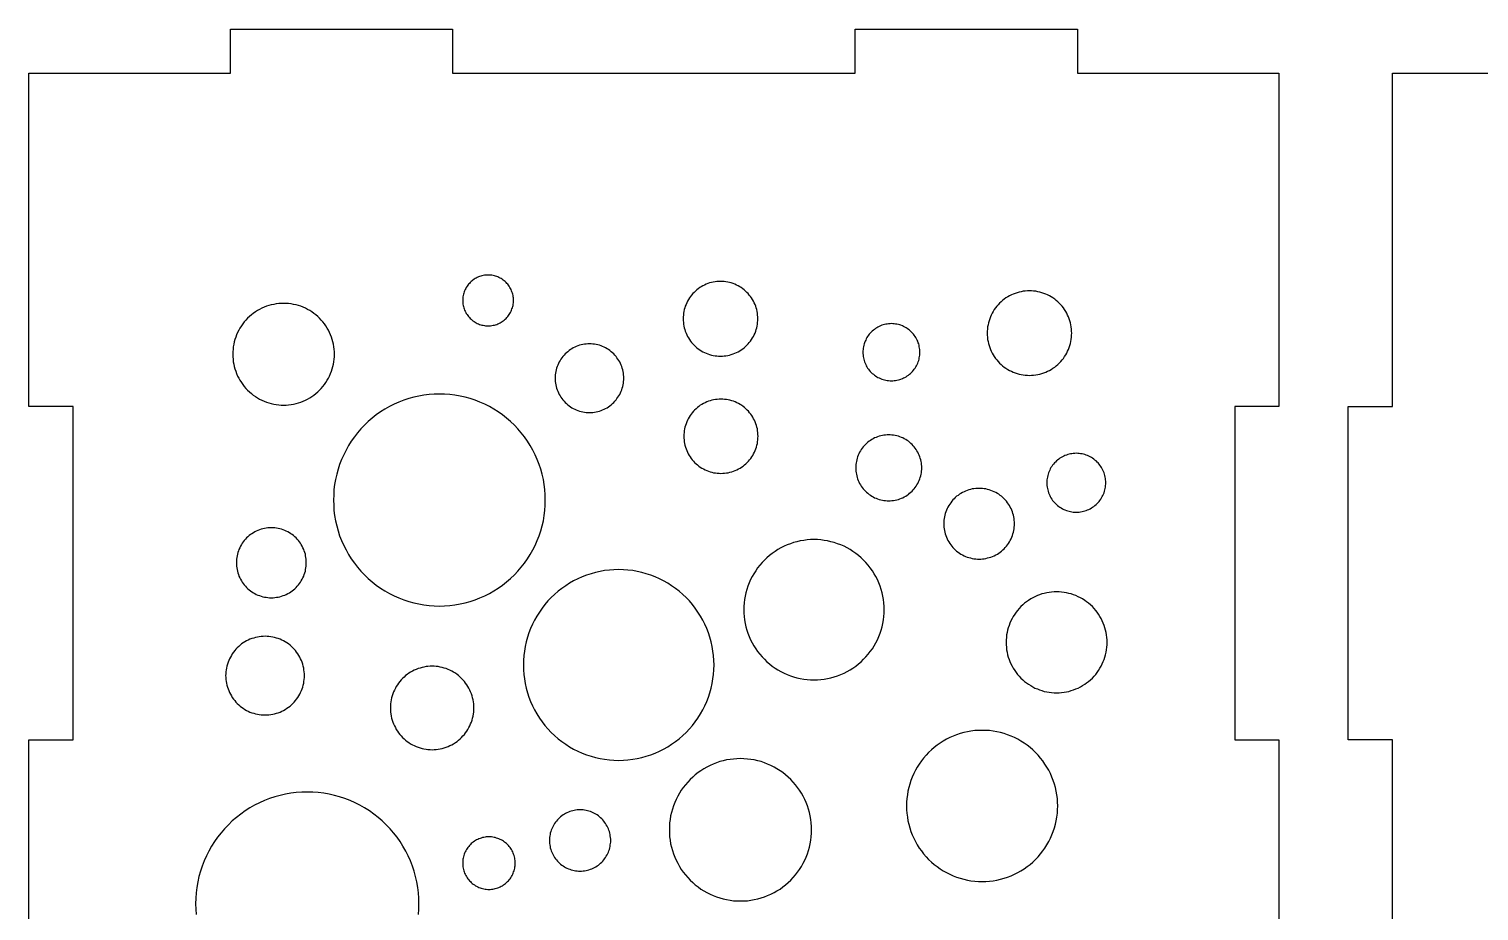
# Model space of a CAD drawing. Header units: millimetres. Extents: x 0 to 375, y -237 to 0.
# Drawn here: x 95 to 199.4, y -63.5 to 0 of the extents above; entities that cross this region are included whole.
import ezdxf

# ---------------------------------------------------------------- set-up
doc = ezdxf.new("R2010")
doc.units = ezdxf.units.MM
doc.layers.add('CUT', color=1, linetype='Continuous')

msp = doc.modelspace()

# ---------------------------------------------------------------- linework, layer by layer
at = {"layer": 'CUT'}
for points in [[(95, -75.17), (95, -51.17), (98.17, -51.17), (98.17, -27.17), (95, -27.17), (95, -3.17), (98.17, -3.17), (109.5, -3.17), (109.5, 0), (125.5, 0), (125.5, -3.17), (154.5, -3.17), (154.5, 0), (170.5, 0), (170.5, -3.17), (181.82, -3.17), (185, -3.17), (185, -27.17), (181.82, -27.17), (181.82, -51.17), (185, -51.17), (185, -75.17)], [(204.5, -123.17), (193.18, -123.17), (193.18, -99.17), (190, -99.17), (190, -75.17), (193.18, -75.17), (193.18, -51.17), (190, -51.17), (190, -27.17), (193.18, -27.17), (193.18, -3.17), (204.5, -3.17)], [(123.04, -63.75), (123.07, -63.36), (123.08, -62.97), (123.07, -62.57), (123.04, -62.18), (122.99, -61.79), (122.92, -61.4), (122.84, -61.01), (122.73, -60.63), (122.61, -60.26), (122.47, -59.89), (122.31, -59.53), (122.13, -59.18), (121.93, -58.83), (121.72, -58.5), (121.5, -58.18), (121.25, -57.87), (121, -57.57), (120.72, -57.28), (120.44, -57.01), (120.14, -56.75), (119.83, -56.51), (119.51, -56.28), (119.17, -56.07), (118.83, -55.88), (118.48, -55.7), (118.12, -55.54), (117.75, -55.4), (117.37, -55.27), (116.99, -55.17), (116.61, -55.08), (116.22, -55.01), (115.83, -54.97), (115.43, -54.94), (115.04, -54.93), (114.65, -54.94), (114.25, -54.97), (113.86, -55.01), (113.47, -55.08), (113.09, -55.17), (112.71, -55.27), (112.33, -55.4), (111.96, -55.54), (111.6, -55.7), (111.25, -55.88), (110.91, -56.07), (110.57, -56.28), (110.25, -56.51), (109.94, -56.75), (109.64, -57.01), (109.36, -57.28), (109.08, -57.57), (108.83, -57.87), (108.58, -58.18), (108.36, -58.5), (108.14, -58.83), (107.95, -59.18), (107.77, -59.53), (107.61, -59.89), (107.47, -60.26), (107.35, -60.63), (107.24, -61.01), (107.16, -61.4), (107.09, -61.79), (107.04, -62.18), (107.01, -62.57), (107, -62.97), (107.01, -63.36), (107.04, -63.75)]]:
    msp.add_lwpolyline(points, dxfattribs=at)
for points in [[(129.84, -19.98), (129.86, -19.9), (129.87, -19.81), (129.88, -19.72), (129.89, -19.63), (129.89, -19.54), (129.89, -19.45), (129.88, -19.36), (129.87, -19.27), (129.86, -19.18), (129.84, -19.09), (129.81, -19.01), (129.78, -18.92), (129.75, -18.84), (129.71, -18.76), (129.67, -18.68), (129.63, -18.6), (129.58, -18.52), (129.53, -18.45), (129.48, -18.38), (129.42, -18.31), (129.35, -18.25), (129.29, -18.18), (129.22, -18.13), (129.15, -18.07), (129.08, -18.02), (129, -17.97), (128.92, -17.93), (128.84, -17.89), (128.76, -17.85), (128.68, -17.82), (128.59, -17.79), (128.51, -17.77), (128.42, -17.75), (128.33, -17.73), (128.24, -17.72), (128.15, -17.71), (128.06, -17.71), (127.97, -17.71), (127.88, -17.72), (127.79, -17.73), (127.71, -17.75), (127.62, -17.77), (127.53, -17.79), (127.45, -17.82), (127.36, -17.85), (127.28, -17.89), (127.2, -17.93), (127.12, -17.97), (127.05, -18.02), (126.97, -18.07), (126.9, -18.13), (126.83, -18.18), (126.77, -18.25), (126.71, -18.31), (126.65, -18.38), (126.59, -18.45), (126.54, -18.52), (126.49, -18.6), (126.45, -18.68), (126.41, -18.76), (126.37, -18.84), (126.34, -18.92), (126.31, -19.01), (126.29, -19.09), (126.27, -19.18), (126.25, -19.27), (126.24, -19.36), (126.24, -19.45), (126.23, -19.54), (126.24, -19.63), (126.24, -19.72), (126.25, -19.81), (126.27, -19.9), (126.29, -19.98), (126.31, -20.07), (126.34, -20.15), (126.37, -20.24), (126.41, -20.32), (126.45, -20.4), (126.49, -20.48), (126.54, -20.55), (126.59, -20.63), (126.65, -20.7), (126.71, -20.77), (126.77, -20.83), (126.83, -20.89), (126.9, -20.95), (126.97, -21.01), (127.05, -21.06), (127.12, -21.11), (127.2, -21.15), (127.28, -21.19), (127.36, -21.23), (127.45, -21.26), (127.53, -21.29), (127.62, -21.31), (127.71, -21.33), (127.79, -21.35), (127.88, -21.36), (127.97, -21.36), (128.06, -21.37), (128.15, -21.36), (128.24, -21.36), (128.33, -21.35), (128.42, -21.33), (128.51, -21.31), (128.59, -21.29), (128.68, -21.26), (128.76, -21.23), (128.84, -21.19), (128.92, -21.15), (129, -21.11), (129.08, -21.06), (129.15, -21.01), (129.22, -20.95), (129.29, -20.89), (129.35, -20.83), (129.42, -20.77), (129.48, -20.7), (129.53, -20.63), (129.58, -20.55), (129.63, -20.48), (129.67, -20.4), (129.71, -20.32), (129.75, -20.24), (129.78, -20.15), (129.81, -20.07), (129.84, -19.98)], [(147.4, -21.51), (147.43, -21.38), (147.45, -21.25), (147.47, -21.12), (147.48, -20.99), (147.48, -20.86), (147.48, -20.73), (147.47, -20.59), (147.45, -20.46), (147.43, -20.33), (147.4, -20.2), (147.37, -20.08), (147.33, -19.95), (147.28, -19.83), (147.22, -19.71), (147.17, -19.59), (147.1, -19.47), (147.03, -19.36), (146.95, -19.26), (146.87, -19.15), (146.79, -19.05), (146.7, -18.96), (146.6, -18.86), (146.5, -18.78), (146.4, -18.7), (146.29, -18.62), (146.18, -18.55), (146.06, -18.49), (145.94, -18.43), (145.82, -18.37), (145.7, -18.33), (145.57, -18.28), (145.45, -18.25), (145.32, -18.22), (145.19, -18.2), (145.06, -18.18), (144.93, -18.17), (144.79, -18.17), (144.66, -18.17), (144.53, -18.18), (144.4, -18.2), (144.27, -18.22), (144.14, -18.25), (144.01, -18.28), (143.89, -18.33), (143.76, -18.37), (143.64, -18.43), (143.53, -18.49), (143.41, -18.55), (143.3, -18.62), (143.19, -18.7), (143.09, -18.78), (142.99, -18.86), (142.89, -18.96), (142.8, -19.05), (142.71, -19.15), (142.63, -19.26), (142.56, -19.36), (142.49, -19.47), (142.42, -19.59), (142.36, -19.71), (142.31, -19.83), (142.26, -19.95), (142.22, -20.08), (142.18, -20.2), (142.15, -20.33), (142.13, -20.46), (142.12, -20.59), (142.11, -20.73), (142.1, -20.86), (142.11, -20.99), (142.12, -21.12), (142.13, -21.25), (142.15, -21.38), (142.18, -21.51), (142.22, -21.64), (142.26, -21.76), (142.31, -21.89), (142.36, -22.01), (142.42, -22.13), (142.49, -22.24), (142.56, -22.35), (142.63, -22.46), (142.71, -22.56), (142.8, -22.66), (142.89, -22.76), (142.99, -22.85), (143.09, -22.94), (143.19, -23.02), (143.3, -23.09), (143.41, -23.17), (143.53, -23.23), (143.64, -23.29), (143.76, -23.34), (143.89, -23.39), (144.01, -23.43), (144.14, -23.47), (144.27, -23.5), (144.4, -23.52), (144.53, -23.53), (144.66, -23.54), (144.79, -23.55), (144.93, -23.54), (145.06, -23.53), (145.19, -23.52), (145.32, -23.5), (145.45, -23.47), (145.57, -23.43), (145.7, -23.39), (145.82, -23.34), (145.94, -23.29), (146.06, -23.23), (146.18, -23.17), (146.29, -23.09), (146.4, -23.02), (146.5, -22.94), (146.6, -22.85), (146.7, -22.76), (146.79, -22.66), (146.87, -22.56), (146.95, -22.46), (147.03, -22.35), (147.1, -22.24), (147.17, -22.13), (147.22, -22.01), (147.28, -21.89), (147.33, -21.76), (147.37, -21.64), (147.4, -21.51)], [(116.93, -24.12), (116.96, -23.95), (116.98, -23.77), (116.99, -23.59), (117, -23.41), (116.99, -23.23), (116.98, -23.05), (116.96, -22.87), (116.93, -22.69), (116.89, -22.52), (116.84, -22.35), (116.78, -22.18), (116.72, -22.01), (116.65, -21.84), (116.57, -21.68), (116.48, -21.53), (116.38, -21.37), (116.28, -21.23), (116.17, -21.09), (116.05, -20.95), (115.93, -20.82), (115.8, -20.69), (115.66, -20.58), (115.52, -20.47), (115.37, -20.36), (115.22, -20.27), (115.06, -20.18), (114.9, -20.1), (114.74, -20.02), (114.57, -19.96), (114.4, -19.9), (114.23, -19.86), (114.05, -19.82), (113.87, -19.79), (113.69, -19.76), (113.51, -19.75), (113.34, -19.75), (113.16, -19.75), (112.98, -19.76), (112.8, -19.79), (112.62, -19.82), (112.44, -19.86), (112.27, -19.9), (112.1, -19.96), (111.93, -20.02), (111.77, -20.1), (111.61, -20.18), (111.45, -20.27), (111.3, -20.36), (111.15, -20.47), (111.01, -20.58), (110.87, -20.69), (110.74, -20.82), (110.62, -20.95), (110.5, -21.09), (110.39, -21.23), (110.29, -21.37), (110.19, -21.53), (110.1, -21.68), (110.02, -21.84), (109.95, -22.01), (109.89, -22.18), (109.83, -22.35), (109.78, -22.52), (109.74, -22.69), (109.71, -22.87), (109.69, -23.05), (109.68, -23.23), (109.67, -23.41), (109.68, -23.59), (109.69, -23.77), (109.71, -23.95), (109.74, -24.12), (109.78, -24.3), (109.83, -24.47), (109.89, -24.64), (109.95, -24.81), (110.02, -24.98), (110.1, -25.14), (110.19, -25.29), (110.29, -25.44), (110.39, -25.59), (110.5, -25.73), (110.62, -25.87), (110.74, -26), (110.87, -26.12), (111.01, -26.24), (111.15, -26.35), (111.3, -26.46), (111.45, -26.55), (111.61, -26.64), (111.77, -26.72), (111.93, -26.79), (112.1, -26.86), (112.27, -26.92), (112.44, -26.96), (112.62, -27), (112.8, -27.03), (112.98, -27.06), (113.16, -27.07), (113.34, -27.07), (113.51, -27.07), (113.69, -27.06), (113.87, -27.03), (114.05, -27), (114.23, -26.96), (114.4, -26.92), (114.57, -26.86), (114.74, -26.79), (114.9, -26.72), (115.06, -26.64), (115.22, -26.55), (115.37, -26.46), (115.52, -26.35), (115.66, -26.24), (115.8, -26.12), (115.93, -26), (116.05, -25.87), (116.17, -25.73), (116.28, -25.59), (116.38, -25.44), (116.48, -25.29), (116.57, -25.14), (116.65, -24.98), (116.72, -24.81), (116.78, -24.64), (116.84, -24.47), (116.89, -24.3), (116.93, -24.12)], [(169.99, -22.63), (170.03, -22.49), (170.05, -22.34), (170.07, -22.19), (170.08, -22.04), (170.09, -21.89), (170.08, -21.74), (170.07, -21.6), (170.05, -21.45), (170.03, -21.3), (169.99, -21.15), (169.95, -21.01), (169.91, -20.87), (169.85, -20.73), (169.79, -20.59), (169.73, -20.46), (169.65, -20.33), (169.57, -20.2), (169.49, -20.08), (169.39, -19.96), (169.3, -19.85), (169.19, -19.74), (169.09, -19.64), (168.97, -19.54), (168.86, -19.45), (168.73, -19.36), (168.61, -19.28), (168.48, -19.21), (168.34, -19.14), (168.21, -19.08), (168.07, -19.03), (167.93, -18.98), (167.78, -18.94), (167.64, -18.91), (167.49, -18.88), (167.34, -18.86), (167.19, -18.85), (167.04, -18.85), (166.89, -18.85), (166.74, -18.86), (166.6, -18.88), (166.45, -18.91), (166.3, -18.94), (166.16, -18.98), (166.02, -19.03), (165.88, -19.08), (165.74, -19.14), (165.61, -19.21), (165.48, -19.28), (165.35, -19.36), (165.23, -19.45), (165.11, -19.54), (165, -19.64), (164.89, -19.74), (164.79, -19.85), (164.69, -19.96), (164.6, -20.08), (164.51, -20.2), (164.43, -20.33), (164.36, -20.46), (164.29, -20.59), (164.23, -20.73), (164.18, -20.87), (164.13, -21.01), (164.09, -21.15), (164.06, -21.3), (164.03, -21.45), (164.01, -21.6), (164, -21.74), (164, -21.89), (164, -22.04), (164.01, -22.19), (164.03, -22.34), (164.06, -22.49), (164.09, -22.63), (164.13, -22.78), (164.18, -22.92), (164.23, -23.06), (164.29, -23.19), (164.36, -23.33), (164.43, -23.46), (164.51, -23.58), (164.6, -23.71), (164.69, -23.82), (164.79, -23.94), (164.89, -24.05), (165, -24.15), (165.11, -24.25), (165.23, -24.34), (165.35, -24.42), (165.48, -24.5), (165.61, -24.58), (165.74, -24.64), (165.88, -24.71), (166.02, -24.76), (166.16, -24.81), (166.3, -24.85), (166.45, -24.88), (166.6, -24.9), (166.74, -24.92), (166.89, -24.93), (167.04, -24.94), (167.19, -24.93), (167.34, -24.92), (167.49, -24.9), (167.64, -24.88), (167.78, -24.85), (167.93, -24.81), (168.07, -24.76), (168.21, -24.71), (168.34, -24.64), (168.48, -24.58), (168.61, -24.5), (168.73, -24.42), (168.86, -24.34), (168.97, -24.25), (169.09, -24.15), (169.19, -24.05), (169.3, -23.94), (169.39, -23.82), (169.49, -23.71), (169.57, -23.58), (169.65, -23.46), (169.73, -23.33), (169.79, -23.19), (169.85, -23.06), (169.91, -22.92), (169.95, -22.78), (169.99, -22.63)], [(159.09, -23.77), (159.11, -23.67), (159.13, -23.57), (159.14, -23.47), (159.15, -23.37), (159.15, -23.27), (159.15, -23.17), (159.14, -23.07), (159.13, -22.97), (159.11, -22.87), (159.09, -22.77), (159.07, -22.67), (159.03, -22.58), (159, -22.48), (158.96, -22.39), (158.91, -22.3), (158.86, -22.21), (158.81, -22.13), (158.75, -22.04), (158.69, -21.97), (158.62, -21.89), (158.55, -21.82), (158.48, -21.75), (158.4, -21.68), (158.32, -21.62), (158.24, -21.56), (158.16, -21.51), (158.07, -21.46), (157.98, -21.41), (157.89, -21.37), (157.79, -21.33), (157.7, -21.3), (157.6, -21.28), (157.5, -21.25), (157.4, -21.24), (157.3, -21.22), (157.2, -21.22), (157.1, -21.21), (157, -21.22), (156.9, -21.22), (156.8, -21.24), (156.7, -21.25), (156.6, -21.28), (156.51, -21.3), (156.41, -21.33), (156.32, -21.37), (156.22, -21.41), (156.13, -21.46), (156.05, -21.51), (155.96, -21.56), (155.88, -21.62), (155.8, -21.68), (155.72, -21.75), (155.65, -21.82), (155.58, -21.89), (155.51, -21.97), (155.45, -22.04), (155.39, -22.13), (155.34, -22.21), (155.29, -22.3), (155.25, -22.39), (155.2, -22.48), (155.17, -22.58), (155.14, -22.67), (155.11, -22.77), (155.09, -22.87), (155.07, -22.97), (155.06, -23.07), (155.05, -23.17), (155.05, -23.27), (155.05, -23.37), (155.06, -23.47), (155.07, -23.57), (155.09, -23.67), (155.11, -23.77), (155.14, -23.86), (155.17, -23.96), (155.2, -24.05), (155.25, -24.15), (155.29, -24.24), (155.34, -24.32), (155.39, -24.41), (155.45, -24.49), (155.51, -24.57), (155.58, -24.65), (155.65, -24.72), (155.72, -24.79), (155.8, -24.85), (155.88, -24.92), (155.96, -24.97), (156.05, -25.03), (156.13, -25.08), (156.22, -25.12), (156.32, -25.16), (156.41, -25.2), (156.51, -25.23), (156.6, -25.26), (156.7, -25.28), (156.8, -25.3), (156.9, -25.31), (157, -25.32), (157.1, -25.32), (157.2, -25.32), (157.3, -25.31), (157.4, -25.3), (157.5, -25.28), (157.6, -25.26), (157.7, -25.23), (157.79, -25.2), (157.89, -25.16), (157.98, -25.12), (158.07, -25.08), (158.16, -25.03), (158.24, -24.97), (158.32, -24.92), (158.4, -24.85), (158.48, -24.79), (158.55, -24.72), (158.62, -24.65), (158.69, -24.57), (158.75, -24.49), (158.81, -24.41), (158.86, -24.32), (158.91, -24.24), (158.96, -24.15), (159, -24.05), (159.03, -23.96), (159.07, -23.86), (159.09, -23.77)], [(137.76, -25.74), (137.78, -25.62), (137.8, -25.5), (137.82, -25.38), (137.83, -25.26), (137.83, -25.14), (137.83, -25.01), (137.82, -24.89), (137.8, -24.77), (137.78, -24.65), (137.76, -24.54), (137.72, -24.42), (137.69, -24.3), (137.64, -24.19), (137.59, -24.08), (137.54, -23.97), (137.48, -23.87), (137.41, -23.76), (137.34, -23.66), (137.27, -23.57), (137.19, -23.48), (137.11, -23.39), (137.02, -23.3), (136.93, -23.23), (136.83, -23.15), (136.73, -23.08), (136.63, -23.02), (136.52, -22.96), (136.42, -22.9), (136.3, -22.85), (136.19, -22.81), (136.08, -22.77), (135.96, -22.74), (135.84, -22.71), (135.72, -22.69), (135.6, -22.68), (135.48, -22.67), (135.36, -22.66), (135.24, -22.67), (135.12, -22.68), (135, -22.69), (134.88, -22.71), (134.76, -22.74), (134.64, -22.77), (134.53, -22.81), (134.41, -22.85), (134.3, -22.9), (134.19, -22.96), (134.09, -23.02), (133.99, -23.08), (133.89, -23.15), (133.79, -23.23), (133.7, -23.3), (133.61, -23.39), (133.53, -23.48), (133.45, -23.57), (133.37, -23.66), (133.3, -23.76), (133.24, -23.87), (133.18, -23.97), (133.12, -24.08), (133.07, -24.19), (133.03, -24.3), (132.99, -24.42), (132.96, -24.54), (132.93, -24.65), (132.91, -24.77), (132.9, -24.89), (132.89, -25.01), (132.89, -25.14), (132.89, -25.26), (132.9, -25.38), (132.91, -25.5), (132.93, -25.62), (132.96, -25.74), (132.99, -25.85), (133.03, -25.97), (133.07, -26.08), (133.12, -26.19), (133.18, -26.3), (133.24, -26.41), (133.3, -26.51), (133.37, -26.61), (133.45, -26.7), (133.53, -26.8), (133.61, -26.88), (133.7, -26.97), (133.79, -27.05), (133.89, -27.12), (133.99, -27.19), (134.09, -27.26), (134.19, -27.32), (134.3, -27.37), (134.41, -27.42), (134.53, -27.46), (134.64, -27.5), (134.76, -27.53), (134.88, -27.56), (135, -27.58), (135.12, -27.6), (135.24, -27.6), (135.36, -27.61), (135.48, -27.6), (135.6, -27.6), (135.72, -27.58), (135.84, -27.56), (135.96, -27.53), (136.08, -27.5), (136.19, -27.46), (136.3, -27.42), (136.42, -27.37), (136.52, -27.32), (136.63, -27.26), (136.73, -27.19), (136.83, -27.12), (136.93, -27.05), (137.02, -26.97), (137.11, -26.88), (137.19, -26.8), (137.27, -26.7), (137.34, -26.61), (137.41, -26.51), (137.48, -26.41), (137.54, -26.3), (137.59, -26.19), (137.64, -26.08), (137.69, -25.97), (137.72, -25.85), (137.76, -25.74)], [(132.04, -35.4), (132.1, -35.03), (132.15, -34.66), (132.17, -34.28), (132.18, -33.91), (132.17, -33.53), (132.15, -33.16), (132.1, -32.79), (132.04, -32.42), (131.96, -32.05), (131.86, -31.69), (131.74, -31.34), (131.6, -30.99), (131.45, -30.65), (131.28, -30.31), (131.1, -29.99), (130.9, -29.67), (130.68, -29.36), (130.45, -29.07), (130.21, -28.79), (129.95, -28.51), (129.68, -28.26), (129.39, -28.01), (129.1, -27.78), (128.79, -27.57), (128.48, -27.37), (128.15, -27.18), (127.82, -27.01), (127.47, -26.86), (127.13, -26.73), (126.77, -26.61), (126.41, -26.51), (126.04, -26.43), (125.67, -26.36), (125.3, -26.32), (124.93, -26.29), (124.56, -26.28), (124.18, -26.29), (123.81, -26.32), (123.44, -26.36), (123.07, -26.43), (122.7, -26.51), (122.34, -26.61), (121.99, -26.73), (121.64, -26.86), (121.29, -27.01), (120.96, -27.18), (120.63, -27.37), (120.32, -27.57), (120.01, -27.78), (119.72, -28.01), (119.43, -28.26), (119.16, -28.51), (118.9, -28.79), (118.66, -29.07), (118.43, -29.36), (118.21, -29.67), (118.01, -29.99), (117.83, -30.31), (117.66, -30.65), (117.51, -30.99), (117.37, -31.34), (117.26, -31.69), (117.16, -32.05), (117.07, -32.42), (117.01, -32.79), (116.96, -33.16), (116.94, -33.53), (116.93, -33.91), (116.94, -34.28), (116.96, -34.66), (117.01, -35.03), (117.07, -35.4), (117.16, -35.76), (117.26, -36.12), (117.37, -36.48), (117.51, -36.83), (117.66, -37.17), (117.83, -37.5), (118.01, -37.83), (118.21, -38.15), (118.43, -38.45), (118.66, -38.75), (118.9, -39.03), (119.16, -39.3), (119.43, -39.56), (119.72, -39.8), (120.01, -40.03), (120.32, -40.25), (120.63, -40.45), (120.96, -40.64), (121.29, -40.8), (121.64, -40.96), (121.99, -41.09), (122.34, -41.21), (122.7, -41.31), (123.07, -41.39), (123.44, -41.45), (123.81, -41.5), (124.18, -41.53), (124.56, -41.54), (124.93, -41.53), (125.3, -41.5), (125.67, -41.45), (126.04, -41.39), (126.41, -41.31), (126.77, -41.21), (127.13, -41.09), (127.47, -40.96), (127.82, -40.8), (128.15, -40.64), (128.48, -40.45), (128.79, -40.25), (129.1, -40.03), (129.39, -39.8), (129.68, -39.56), (129.95, -39.3), (130.21, -39.03), (130.45, -38.75), (130.68, -38.45), (130.9, -38.15), (131.1, -37.83), (131.28, -37.5), (131.45, -37.17), (131.6, -36.83), (131.74, -36.48), (131.86, -36.12), (131.96, -35.76), (132.04, -35.4)], [(147.45, -29.84), (147.47, -29.71), (147.48, -29.58), (147.49, -29.45), (147.5, -29.32), (147.49, -29.18), (147.48, -29.05), (147.47, -28.92), (147.45, -28.79), (147.42, -28.67), (147.38, -28.54), (147.34, -28.42), (147.29, -28.29), (147.24, -28.17), (147.18, -28.06), (147.12, -27.94), (147.05, -27.83), (146.97, -27.72), (146.89, -27.62), (146.8, -27.52), (146.71, -27.43), (146.62, -27.34), (146.52, -27.25), (146.42, -27.17), (146.31, -27.09), (146.2, -27.02), (146.08, -26.96), (145.97, -26.9), (145.85, -26.85), (145.72, -26.8), (145.6, -26.76), (145.47, -26.72), (145.35, -26.69), (145.22, -26.67), (145.09, -26.66), (144.96, -26.65), (144.82, -26.64), (144.69, -26.65), (144.56, -26.66), (144.43, -26.67), (144.3, -26.69), (144.18, -26.72), (144.05, -26.76), (143.92, -26.8), (143.8, -26.85), (143.68, -26.9), (143.56, -26.96), (143.45, -27.02), (143.34, -27.09), (143.23, -27.17), (143.13, -27.25), (143.03, -27.34), (142.93, -27.43), (142.84, -27.52), (142.76, -27.62), (142.68, -27.72), (142.6, -27.83), (142.53, -27.94), (142.47, -28.06), (142.41, -28.17), (142.36, -28.29), (142.31, -28.42), (142.27, -28.54), (142.23, -28.67), (142.2, -28.79), (142.18, -28.92), (142.17, -29.05), (142.16, -29.18), (142.15, -29.32), (142.16, -29.45), (142.17, -29.58), (142.18, -29.71), (142.2, -29.84), (142.23, -29.96), (142.27, -30.09), (142.31, -30.22), (142.36, -30.34), (142.41, -30.46), (142.47, -30.58), (142.53, -30.69), (142.6, -30.8), (142.68, -30.91), (142.76, -31.01), (142.84, -31.11), (142.93, -31.21), (143.03, -31.3), (143.13, -31.38), (143.23, -31.46), (143.34, -31.54), (143.45, -31.61), (143.56, -31.67), (143.68, -31.73), (143.8, -31.78), (143.92, -31.83), (144.05, -31.87), (144.18, -31.91), (144.3, -31.94), (144.43, -31.96), (144.56, -31.98), (144.69, -31.98), (144.82, -31.99), (144.96, -31.98), (145.09, -31.98), (145.22, -31.96), (145.35, -31.94), (145.47, -31.91), (145.6, -31.87), (145.72, -31.83), (145.85, -31.78), (145.97, -31.73), (146.08, -31.67), (146.2, -31.61), (146.31, -31.54), (146.42, -31.46), (146.52, -31.38), (146.62, -31.3), (146.71, -31.21), (146.8, -31.11), (146.89, -31.01), (146.97, -30.91), (147.05, -30.8), (147.12, -30.69), (147.18, -30.58), (147.24, -30.46), (147.29, -30.34), (147.34, -30.22), (147.38, -30.09), (147.42, -29.96), (147.45, -29.84)], [(159.24, -32.05), (159.26, -31.94), (159.27, -31.82), (159.28, -31.71), (159.28, -31.59), (159.28, -31.47), (159.27, -31.36), (159.26, -31.24), (159.24, -31.13), (159.21, -31.01), (159.18, -30.9), (159.14, -30.79), (159.1, -30.68), (159.05, -30.57), (159, -30.47), (158.94, -30.37), (158.88, -30.27), (158.82, -30.18), (158.74, -30.08), (158.67, -30), (158.59, -29.91), (158.5, -29.83), (158.41, -29.75), (158.32, -29.68), (158.23, -29.62), (158.13, -29.55), (158.03, -29.5), (157.92, -29.44), (157.82, -29.4), (157.71, -29.35), (157.6, -29.32), (157.49, -29.29), (157.37, -29.26), (157.26, -29.24), (157.14, -29.23), (157.02, -29.22), (156.91, -29.22), (156.79, -29.22), (156.68, -29.23), (156.56, -29.24), (156.45, -29.26), (156.33, -29.29), (156.22, -29.32), (156.11, -29.35), (156, -29.4), (155.89, -29.44), (155.79, -29.5), (155.69, -29.55), (155.59, -29.62), (155.49, -29.68), (155.4, -29.75), (155.31, -29.83), (155.23, -29.91), (155.15, -30), (155.07, -30.08), (155, -30.18), (154.93, -30.27), (154.87, -30.37), (154.81, -30.47), (154.76, -30.57), (154.71, -30.68), (154.67, -30.79), (154.64, -30.9), (154.61, -31.01), (154.58, -31.13), (154.56, -31.24), (154.55, -31.36), (154.54, -31.47), (154.53, -31.59), (154.54, -31.71), (154.55, -31.82), (154.56, -31.94), (154.58, -32.05), (154.61, -32.17), (154.64, -32.28), (154.67, -32.39), (154.71, -32.5), (154.76, -32.6), (154.81, -32.71), (154.87, -32.81), (154.93, -32.91), (155, -33), (155.07, -33.1), (155.15, -33.18), (155.23, -33.27), (155.31, -33.35), (155.4, -33.42), (155.49, -33.5), (155.59, -33.56), (155.69, -33.63), (155.79, -33.68), (155.89, -33.74), (156, -33.78), (156.11, -33.82), (156.22, -33.86), (156.33, -33.89), (156.45, -33.92), (156.56, -33.94), (156.68, -33.95), (156.79, -33.96), (156.91, -33.96), (157.02, -33.96), (157.14, -33.95), (157.26, -33.94), (157.37, -33.92), (157.49, -33.89), (157.6, -33.86), (157.71, -33.82), (157.82, -33.78), (157.92, -33.74), (158.03, -33.68), (158.13, -33.63), (158.23, -33.56), (158.32, -33.5), (158.41, -33.42), (158.5, -33.35), (158.59, -33.27), (158.67, -33.18), (158.74, -33.1), (158.82, -33), (158.88, -32.91), (158.94, -32.81), (159, -32.71), (159.05, -32.6), (159.1, -32.5), (159.14, -32.39), (159.18, -32.28), (159.21, -32.17), (159.24, -32.05)], [(172.47, -33.18), (172.49, -33.08), (172.51, -32.98), (172.52, -32.87), (172.53, -32.77), (172.53, -32.66), (172.53, -32.56), (172.52, -32.46), (172.51, -32.35), (172.49, -32.25), (172.47, -32.15), (172.44, -32.05), (172.41, -31.95), (172.37, -31.85), (172.33, -31.76), (172.28, -31.67), (172.23, -31.57), (172.18, -31.49), (172.12, -31.4), (172.05, -31.32), (171.98, -31.24), (171.91, -31.17), (171.84, -31.09), (171.76, -31.03), (171.68, -30.96), (171.59, -30.9), (171.5, -30.85), (171.41, -30.79), (171.32, -30.75), (171.22, -30.71), (171.13, -30.67), (171.03, -30.64), (170.93, -30.61), (170.83, -30.58), (170.72, -30.57), (170.62, -30.55), (170.52, -30.55), (170.41, -30.54), (170.31, -30.55), (170.2, -30.55), (170.1, -30.57), (170, -30.58), (169.9, -30.61), (169.8, -30.64), (169.7, -30.67), (169.6, -30.71), (169.51, -30.75), (169.41, -30.79), (169.32, -30.85), (169.23, -30.9), (169.15, -30.96), (169.07, -31.03), (168.99, -31.09), (168.91, -31.17), (168.84, -31.24), (168.77, -31.32), (168.71, -31.4), (168.65, -31.49), (168.59, -31.57), (168.54, -31.67), (168.5, -31.76), (168.45, -31.85), (168.42, -31.95), (168.38, -32.05), (168.36, -32.15), (168.33, -32.25), (168.31, -32.35), (168.3, -32.46), (168.29, -32.56), (168.29, -32.66), (168.29, -32.77), (168.3, -32.87), (168.31, -32.98), (168.33, -33.08), (168.36, -33.18), (168.38, -33.28), (168.42, -33.38), (168.45, -33.48), (168.5, -33.57), (168.54, -33.66), (168.59, -33.76), (168.65, -33.84), (168.71, -33.93), (168.77, -34.01), (168.84, -34.09), (168.91, -34.16), (168.99, -34.24), (169.07, -34.3), (169.15, -34.37), (169.23, -34.43), (169.32, -34.48), (169.41, -34.54), (169.51, -34.58), (169.6, -34.62), (169.7, -34.66), (169.8, -34.69), (169.9, -34.72), (170, -34.74), (170.1, -34.76), (170.2, -34.78), (170.31, -34.78), (170.41, -34.79), (170.52, -34.78), (170.62, -34.78), (170.72, -34.76), (170.83, -34.74), (170.93, -34.72), (171.03, -34.69), (171.13, -34.66), (171.22, -34.62), (171.32, -34.58), (171.41, -34.54), (171.5, -34.48), (171.59, -34.43), (171.68, -34.37), (171.76, -34.3), (171.84, -34.24), (171.91, -34.16), (171.98, -34.09), (172.05, -34.01), (172.12, -33.93), (172.18, -33.84), (172.23, -33.76), (172.28, -33.66), (172.33, -33.57), (172.37, -33.48), (172.41, -33.38), (172.44, -33.28), (172.47, -33.18)], [(165.89, -36.23), (165.91, -36.11), (165.94, -35.99), (165.95, -35.86), (165.96, -35.74), (165.96, -35.61), (165.96, -35.49), (165.95, -35.36), (165.94, -35.24), (165.91, -35.12), (165.89, -34.99), (165.85, -34.87), (165.81, -34.75), (165.77, -34.64), (165.72, -34.52), (165.66, -34.41), (165.6, -34.3), (165.53, -34.2), (165.46, -34.1), (165.38, -34), (165.3, -33.9), (165.22, -33.81), (165.13, -33.73), (165.03, -33.64), (164.93, -33.57), (164.83, -33.49), (164.73, -33.43), (164.62, -33.37), (164.5, -33.31), (164.39, -33.26), (164.27, -33.21), (164.15, -33.18), (164.03, -33.14), (163.91, -33.11), (163.79, -33.09), (163.67, -33.08), (163.54, -33.07), (163.42, -33.07), (163.29, -33.07), (163.17, -33.08), (163.04, -33.09), (162.92, -33.11), (162.8, -33.14), (162.68, -33.18), (162.56, -33.21), (162.44, -33.26), (162.33, -33.31), (162.21, -33.37), (162.11, -33.43), (162, -33.49), (161.9, -33.57), (161.8, -33.64), (161.7, -33.73), (161.61, -33.81), (161.53, -33.9), (161.45, -34), (161.37, -34.1), (161.3, -34.2), (161.23, -34.3), (161.17, -34.41), (161.11, -34.52), (161.06, -34.64), (161.02, -34.75), (160.98, -34.87), (160.94, -34.99), (160.92, -35.12), (160.9, -35.24), (160.88, -35.36), (160.87, -35.49), (160.87, -35.61), (160.87, -35.74), (160.88, -35.86), (160.9, -35.99), (160.92, -36.11), (160.94, -36.23), (160.98, -36.35), (161.02, -36.47), (161.06, -36.59), (161.11, -36.7), (161.17, -36.81), (161.23, -36.92), (161.3, -37.03), (161.37, -37.13), (161.45, -37.23), (161.53, -37.32), (161.61, -37.41), (161.7, -37.5), (161.8, -37.58), (161.9, -37.66), (162, -37.73), (162.11, -37.8), (162.21, -37.86), (162.33, -37.92), (162.44, -37.97), (162.56, -38.01), (162.68, -38.05), (162.8, -38.08), (162.92, -38.11), (163.04, -38.13), (163.17, -38.15), (163.29, -38.16), (163.42, -38.16), (163.54, -38.16), (163.67, -38.15), (163.79, -38.13), (163.91, -38.11), (164.03, -38.08), (164.15, -38.05), (164.27, -38.01), (164.39, -37.97), (164.5, -37.92), (164.62, -37.86), (164.73, -37.8), (164.83, -37.73), (164.93, -37.66), (165.03, -37.58), (165.13, -37.5), (165.22, -37.41), (165.3, -37.32), (165.38, -37.23), (165.46, -37.13), (165.53, -37.03), (165.6, -36.92), (165.66, -36.81), (165.72, -36.7), (165.77, -36.59), (165.81, -36.47), (165.85, -36.35), (165.89, -36.23)], [(114.92, -38.91), (114.94, -38.79), (114.96, -38.67), (114.97, -38.54), (114.97, -38.42), (114.97, -38.3), (114.96, -38.17), (114.94, -38.05), (114.92, -37.93), (114.9, -37.81), (114.86, -37.69), (114.82, -37.57), (114.78, -37.46), (114.73, -37.34), (114.67, -37.23), (114.61, -37.12), (114.55, -37.02), (114.48, -36.92), (114.4, -36.82), (114.32, -36.73), (114.23, -36.64), (114.14, -36.55), (114.05, -36.47), (113.95, -36.4), (113.85, -36.33), (113.75, -36.26), (113.64, -36.2), (113.53, -36.14), (113.42, -36.09), (113.3, -36.05), (113.18, -36.01), (113.06, -35.98), (112.94, -35.95), (112.82, -35.93), (112.7, -35.91), (112.58, -35.9), (112.45, -35.9), (112.33, -35.9), (112.2, -35.91), (112.08, -35.93), (111.96, -35.95), (111.84, -35.98), (111.72, -36.01), (111.6, -36.05), (111.49, -36.09), (111.37, -36.14), (111.26, -36.2), (111.16, -36.26), (111.05, -36.33), (110.95, -36.4), (110.85, -36.47), (110.76, -36.55), (110.67, -36.64), (110.58, -36.73), (110.5, -36.82), (110.43, -36.92), (110.36, -37.02), (110.29, -37.12), (110.23, -37.23), (110.17, -37.34), (110.12, -37.46), (110.08, -37.57), (110.04, -37.69), (110.01, -37.81), (109.98, -37.93), (109.96, -38.05), (109.94, -38.17), (109.93, -38.3), (109.93, -38.42), (109.93, -38.54), (109.94, -38.67), (109.96, -38.79), (109.98, -38.91), (110.01, -39.03), (110.04, -39.15), (110.08, -39.27), (110.12, -39.39), (110.17, -39.5), (110.23, -39.61), (110.29, -39.72), (110.36, -39.82), (110.43, -39.92), (110.5, -40.02), (110.58, -40.11), (110.67, -40.2), (110.76, -40.29), (110.85, -40.37), (110.95, -40.45), (111.05, -40.52), (111.16, -40.58), (111.26, -40.64), (111.37, -40.7), (111.49, -40.75), (111.6, -40.79), (111.72, -40.83), (111.84, -40.87), (111.96, -40.89), (112.08, -40.91), (112.2, -40.93), (112.33, -40.94), (112.45, -40.94), (112.58, -40.94), (112.7, -40.93), (112.82, -40.91), (112.94, -40.89), (113.06, -40.87), (113.18, -40.83), (113.3, -40.79), (113.42, -40.75), (113.53, -40.7), (113.64, -40.64), (113.75, -40.58), (113.85, -40.52), (113.95, -40.45), (114.05, -40.37), (114.14, -40.29), (114.23, -40.2), (114.32, -40.11), (114.4, -40.02), (114.48, -39.92), (114.55, -39.82), (114.61, -39.72), (114.67, -39.61), (114.73, -39.5), (114.78, -39.39), (114.82, -39.27), (114.86, -39.15), (114.9, -39.03), (114.92, -38.91)], [(156.43, -43.03), (156.48, -42.79), (156.52, -42.54), (156.55, -42.3), (156.57, -42.05), (156.58, -41.8), (156.57, -41.56), (156.55, -41.31), (156.52, -41.06), (156.48, -40.82), (156.43, -40.58), (156.36, -40.34), (156.28, -40.1), (156.19, -39.87), (156.09, -39.64), (155.98, -39.42), (155.86, -39.21), (155.73, -39), (155.58, -38.8), (155.43, -38.6), (155.27, -38.41), (155.1, -38.23), (154.92, -38.06), (154.73, -37.9), (154.54, -37.75), (154.33, -37.61), (154.12, -37.47), (153.91, -37.35), (153.69, -37.24), (153.46, -37.14), (153.23, -37.05), (152.99, -36.97), (152.75, -36.91), (152.51, -36.85), (152.27, -36.81), (152.02, -36.78), (151.78, -36.76), (151.53, -36.75), (151.28, -36.76), (151.03, -36.78), (150.79, -36.81), (150.54, -36.85), (150.3, -36.91), (150.06, -36.97), (149.83, -37.05), (149.59, -37.14), (149.37, -37.24), (149.15, -37.35), (148.93, -37.47), (148.72, -37.61), (148.52, -37.75), (148.32, -37.9), (148.14, -38.06), (147.96, -38.23), (147.79, -38.41), (147.62, -38.6), (147.47, -38.8), (147.33, -39), (147.2, -39.21), (147.07, -39.42), (146.96, -39.64), (146.86, -39.87), (146.77, -40.1), (146.7, -40.34), (146.63, -40.58), (146.57, -40.82), (146.53, -41.06), (146.5, -41.31), (146.48, -41.56), (146.48, -41.8), (146.48, -42.05), (146.5, -42.3), (146.53, -42.54), (146.57, -42.79), (146.63, -43.03), (146.7, -43.27), (146.77, -43.5), (146.86, -43.74), (146.96, -43.96), (147.07, -44.18), (147.2, -44.4), (147.33, -44.61), (147.47, -44.81), (147.62, -45.01), (147.79, -45.19), (147.96, -45.37), (148.14, -45.55), (148.32, -45.71), (148.52, -45.86), (148.72, -46), (148.93, -46.13), (149.15, -46.26), (149.37, -46.37), (149.59, -46.47), (149.83, -46.56), (150.06, -46.64), (150.3, -46.7), (150.54, -46.76), (150.79, -46.8), (151.03, -46.83), (151.28, -46.85), (151.53, -46.85), (151.78, -46.85), (152.02, -46.83), (152.27, -46.8), (152.51, -46.76), (152.75, -46.7), (152.99, -46.64), (153.23, -46.56), (153.46, -46.47), (153.69, -46.37), (153.91, -46.26), (154.12, -46.13), (154.33, -46), (154.54, -45.86), (154.73, -45.71), (154.92, -45.55), (155.1, -45.37), (155.27, -45.19), (155.43, -45.01), (155.58, -44.81), (155.73, -44.61), (155.86, -44.4), (155.98, -44.18), (156.09, -43.96), (156.19, -43.74), (156.28, -43.5), (156.36, -43.27), (156.43, -43.03)], [(144.12, -47.45), (144.19, -47.12), (144.25, -46.79), (144.29, -46.46), (144.32, -46.12), (144.33, -45.78), (144.32, -45.45), (144.29, -45.11), (144.25, -44.78), (144.19, -44.44), (144.12, -44.12), (144.03, -43.79), (143.92, -43.47), (143.8, -43.16), (143.67, -42.85), (143.52, -42.55), (143.35, -42.26), (143.17, -41.97), (142.97, -41.69), (142.77, -41.43), (142.55, -41.17), (142.32, -40.93), (142.07, -40.7), (141.82, -40.48), (141.55, -40.27), (141.27, -40.08), (140.99, -39.9), (140.7, -39.73), (140.4, -39.58), (140.09, -39.44), (139.77, -39.32), (139.45, -39.22), (139.13, -39.13), (138.8, -39.05), (138.47, -38.99), (138.13, -38.95), (137.8, -38.93), (137.46, -38.92), (137.12, -38.93), (136.79, -38.95), (136.45, -38.99), (136.12, -39.05), (135.79, -39.13), (135.47, -39.22), (135.15, -39.32), (134.83, -39.44), (134.53, -39.58), (134.22, -39.73), (133.93, -39.9), (133.65, -40.08), (133.37, -40.27), (133.11, -40.48), (132.85, -40.7), (132.61, -40.93), (132.37, -41.17), (132.15, -41.43), (131.95, -41.69), (131.75, -41.97), (131.57, -42.26), (131.41, -42.55), (131.26, -42.85), (131.12, -43.16), (131, -43.47), (130.89, -43.79), (130.8, -44.12), (130.73, -44.44), (130.67, -44.78), (130.63, -45.11), (130.6, -45.45), (130.6, -45.78), (130.6, -46.12), (130.63, -46.46), (130.67, -46.79), (130.73, -47.12), (130.8, -47.45), (130.89, -47.78), (131, -48.1), (131.12, -48.41), (131.26, -48.72), (131.41, -49.02), (131.57, -49.31), (131.75, -49.6), (131.95, -49.87), (132.15, -50.14), (132.37, -50.39), (132.61, -50.64), (132.85, -50.87), (133.11, -51.09), (133.37, -51.3), (133.65, -51.49), (133.93, -51.67), (134.22, -51.84), (134.53, -51.99), (134.83, -52.13), (135.15, -52.25), (135.47, -52.35), (135.79, -52.44), (136.12, -52.52), (136.45, -52.57), (136.79, -52.62), (137.12, -52.64), (137.46, -52.65), (137.8, -52.64), (138.13, -52.62), (138.47, -52.57), (138.8, -52.52), (139.13, -52.44), (139.45, -52.35), (139.77, -52.25), (140.09, -52.13), (140.4, -51.99), (140.7, -51.84), (140.99, -51.67), (141.27, -51.49), (141.55, -51.3), (141.82, -51.09), (142.07, -50.87), (142.32, -50.64), (142.55, -50.39), (142.77, -50.14), (142.97, -49.87), (143.17, -49.6), (143.35, -49.31), (143.52, -49.02), (143.67, -48.72), (143.8, -48.41), (143.92, -48.1), (144.03, -47.78), (144.12, -47.45)], [(172.56, -44.86), (172.59, -44.69), (172.62, -44.51), (172.63, -44.33), (172.63, -44.15), (172.63, -43.97), (172.62, -43.8), (172.59, -43.62), (172.56, -43.44), (172.52, -43.27), (172.48, -43.1), (172.42, -42.93), (172.36, -42.76), (172.28, -42.6), (172.2, -42.44), (172.12, -42.28), (172.02, -42.13), (171.92, -41.99), (171.81, -41.85), (171.69, -41.71), (171.57, -41.58), (171.44, -41.46), (171.3, -41.34), (171.16, -41.23), (171.02, -41.13), (170.87, -41.03), (170.71, -40.95), (170.55, -40.87), (170.39, -40.79), (170.22, -40.73), (170.05, -40.67), (169.88, -40.63), (169.71, -40.59), (169.53, -40.56), (169.35, -40.53), (169.18, -40.52), (169, -40.52), (168.82, -40.52), (168.64, -40.53), (168.46, -40.56), (168.29, -40.59), (168.11, -40.63), (167.94, -40.67), (167.77, -40.73), (167.61, -40.79), (167.44, -40.87), (167.28, -40.95), (167.13, -41.03), (166.98, -41.13), (166.83, -41.23), (166.69, -41.34), (166.56, -41.46), (166.43, -41.58), (166.3, -41.71), (166.19, -41.85), (166.08, -41.99), (165.98, -42.13), (165.88, -42.28), (165.79, -42.44), (165.71, -42.6), (165.64, -42.76), (165.58, -42.93), (165.52, -43.1), (165.47, -43.27), (165.43, -43.44), (165.4, -43.62), (165.38, -43.8), (165.37, -43.97), (165.36, -44.15), (165.37, -44.33), (165.38, -44.51), (165.4, -44.69), (165.43, -44.86), (165.47, -45.04), (165.52, -45.21), (165.58, -45.38), (165.64, -45.54), (165.71, -45.71), (165.79, -45.87), (165.88, -46.02), (165.98, -46.17), (166.08, -46.32), (166.19, -46.46), (166.3, -46.59), (166.43, -46.72), (166.56, -46.85), (166.69, -46.96), (166.83, -47.07), (166.98, -47.17), (167.13, -47.27), (167.28, -47.36), (167.44, -47.44), (167.61, -47.51), (167.77, -47.57), (167.94, -47.63), (168.11, -47.68), (168.29, -47.72), (168.46, -47.75), (168.64, -47.77), (168.82, -47.78), (169, -47.79), (169.18, -47.78), (169.35, -47.77), (169.53, -47.75), (169.71, -47.72), (169.88, -47.68), (170.05, -47.63), (170.22, -47.57), (170.39, -47.51), (170.55, -47.44), (170.71, -47.36), (170.87, -47.27), (171.02, -47.17), (171.16, -47.07), (171.3, -46.96), (171.44, -46.85), (171.57, -46.72), (171.69, -46.59), (171.81, -46.46), (171.92, -46.32), (172.02, -46.17), (172.12, -46.02), (172.2, -45.87), (172.28, -45.71), (172.36, -45.54), (172.42, -45.38), (172.48, -45.21), (172.52, -45.04), (172.56, -44.86)], [(114.75, -47.24), (114.78, -47.1), (114.8, -46.96), (114.82, -46.83), (114.83, -46.69), (114.83, -46.55), (114.83, -46.41), (114.82, -46.27), (114.8, -46.13), (114.78, -46), (114.75, -45.86), (114.71, -45.73), (114.67, -45.59), (114.62, -45.46), (114.56, -45.34), (114.5, -45.21), (114.43, -45.09), (114.35, -44.97), (114.27, -44.86), (114.19, -44.75), (114.1, -44.65), (114, -44.54), (113.9, -44.45), (113.8, -44.36), (113.69, -44.27), (113.57, -44.19), (113.45, -44.12), (113.33, -44.05), (113.21, -43.99), (113.08, -43.93), (112.95, -43.88), (112.82, -43.84), (112.69, -43.8), (112.55, -43.77), (112.41, -43.75), (112.28, -43.73), (112.14, -43.72), (112, -43.71), (111.86, -43.72), (111.72, -43.73), (111.58, -43.75), (111.45, -43.77), (111.31, -43.8), (111.18, -43.84), (111.04, -43.88), (110.91, -43.93), (110.79, -43.99), (110.66, -44.05), (110.54, -44.12), (110.42, -44.19), (110.31, -44.27), (110.2, -44.36), (110.1, -44.45), (109.99, -44.54), (109.9, -44.65), (109.81, -44.75), (109.72, -44.86), (109.64, -44.97), (109.57, -45.09), (109.5, -45.21), (109.44, -45.34), (109.38, -45.46), (109.33, -45.59), (109.29, -45.73), (109.25, -45.86), (109.22, -46), (109.2, -46.13), (109.18, -46.27), (109.17, -46.41), (109.16, -46.55), (109.17, -46.69), (109.18, -46.83), (109.2, -46.96), (109.22, -47.1), (109.25, -47.24), (109.29, -47.37), (109.33, -47.5), (109.38, -47.63), (109.44, -47.76), (109.5, -47.88), (109.57, -48), (109.64, -48.12), (109.72, -48.24), (109.81, -48.35), (109.9, -48.45), (109.99, -48.55), (110.1, -48.65), (110.2, -48.74), (110.31, -48.82), (110.42, -48.9), (110.54, -48.98), (110.66, -49.05), (110.79, -49.11), (110.91, -49.17), (111.04, -49.22), (111.18, -49.26), (111.31, -49.3), (111.45, -49.33), (111.58, -49.35), (111.72, -49.37), (111.86, -49.38), (112, -49.38), (112.14, -49.38), (112.28, -49.37), (112.41, -49.35), (112.55, -49.33), (112.69, -49.3), (112.82, -49.26), (112.95, -49.22), (113.08, -49.17), (113.21, -49.11), (113.33, -49.05), (113.45, -48.98), (113.57, -48.9), (113.69, -48.82), (113.8, -48.74), (113.9, -48.65), (114, -48.55), (114.1, -48.45), (114.19, -48.35), (114.27, -48.24), (114.35, -48.12), (114.43, -48), (114.5, -47.88), (114.56, -47.76), (114.62, -47.63), (114.67, -47.5), (114.71, -47.37), (114.75, -47.24)], [(126.94, -49.6), (126.98, -49.46), (127, -49.31), (127.02, -49.17), (127.03, -49.02), (127.03, -48.87), (127.03, -48.73), (127.02, -48.58), (127, -48.43), (126.98, -48.29), (126.94, -48.14), (126.9, -48), (126.86, -47.86), (126.8, -47.72), (126.74, -47.59), (126.68, -47.46), (126.61, -47.33), (126.53, -47.2), (126.44, -47.08), (126.35, -46.97), (126.25, -46.86), (126.15, -46.75), (126.05, -46.65), (125.93, -46.55), (125.82, -46.46), (125.7, -46.37), (125.57, -46.3), (125.44, -46.22), (125.31, -46.16), (125.18, -46.1), (125.04, -46.04), (124.9, -46), (124.76, -45.96), (124.61, -45.93), (124.47, -45.9), (124.32, -45.88), (124.18, -45.87), (124.03, -45.87), (123.88, -45.87), (123.73, -45.88), (123.59, -45.9), (123.44, -45.93), (123.3, -45.96), (123.16, -46), (123.02, -46.04), (122.88, -46.1), (122.74, -46.16), (122.61, -46.22), (122.48, -46.3), (122.36, -46.37), (122.24, -46.46), (122.12, -46.55), (122.01, -46.65), (121.9, -46.75), (121.8, -46.86), (121.71, -46.97), (121.61, -47.08), (121.53, -47.2), (121.45, -47.33), (121.38, -47.46), (121.31, -47.59), (121.25, -47.72), (121.2, -47.86), (121.15, -48), (121.11, -48.14), (121.08, -48.29), (121.06, -48.43), (121.04, -48.58), (121.03, -48.73), (121.02, -48.87), (121.03, -49.02), (121.04, -49.17), (121.06, -49.31), (121.08, -49.46), (121.11, -49.6), (121.15, -49.75), (121.2, -49.89), (121.25, -50.02), (121.31, -50.16), (121.38, -50.29), (121.45, -50.42), (121.53, -50.54), (121.61, -50.66), (121.71, -50.78), (121.8, -50.89), (121.9, -51), (122.01, -51.1), (122.12, -51.2), (122.24, -51.29), (122.36, -51.37), (122.48, -51.45), (122.61, -51.52), (122.74, -51.59), (122.88, -51.65), (123.02, -51.7), (123.16, -51.75), (123.3, -51.79), (123.44, -51.82), (123.59, -51.85), (123.73, -51.86), (123.88, -51.87), (124.03, -51.88), (124.18, -51.87), (124.32, -51.86), (124.47, -51.85), (124.61, -51.82), (124.76, -51.79), (124.9, -51.75), (125.04, -51.7), (125.18, -51.65), (125.31, -51.59), (125.44, -51.52), (125.57, -51.45), (125.7, -51.37), (125.82, -51.29), (125.93, -51.2), (126.05, -51.1), (126.15, -51), (126.25, -50.89), (126.35, -50.78), (126.44, -50.66), (126.53, -50.54), (126.61, -50.42), (126.68, -50.29), (126.74, -50.16), (126.8, -50.02), (126.86, -49.89), (126.9, -49.75), (126.94, -49.6)], [(168.91, -57.25), (168.97, -56.99), (169.02, -56.73), (169.05, -56.46), (169.07, -56.2), (169.08, -55.93), (169.07, -55.66), (169.05, -55.4), (169.02, -55.13), (168.97, -54.87), (168.91, -54.61), (168.84, -54.35), (168.76, -54.1), (168.66, -53.85), (168.55, -53.6), (168.43, -53.36), (168.3, -53.13), (168.16, -52.91), (168.01, -52.69), (167.84, -52.48), (167.67, -52.27), (167.48, -52.08), (167.29, -51.9), (167.09, -51.72), (166.88, -51.56), (166.66, -51.4), (166.43, -51.26), (166.2, -51.13), (165.96, -51.01), (165.72, -50.9), (165.47, -50.8), (165.21, -50.72), (164.96, -50.65), (164.69, -50.59), (164.43, -50.54), (164.17, -50.51), (163.9, -50.49), (163.63, -50.49), (163.37, -50.49), (163.1, -50.51), (162.83, -50.54), (162.57, -50.59), (162.31, -50.65), (162.05, -50.72), (161.8, -50.8), (161.55, -50.9), (161.3, -51.01), (161.07, -51.13), (160.83, -51.26), (160.61, -51.4), (160.39, -51.56), (160.18, -51.72), (159.98, -51.9), (159.78, -52.08), (159.6, -52.27), (159.42, -52.48), (159.26, -52.69), (159.11, -52.91), (158.96, -53.13), (158.83, -53.36), (158.71, -53.6), (158.6, -53.85), (158.51, -54.1), (158.42, -54.35), (158.35, -54.61), (158.29, -54.87), (158.25, -55.13), (158.21, -55.4), (158.19, -55.66), (158.19, -55.93), (158.19, -56.2), (158.21, -56.46), (158.25, -56.73), (158.29, -56.99), (158.35, -57.25), (158.42, -57.51), (158.51, -57.77), (158.6, -58.01), (158.71, -58.26), (158.83, -58.5), (158.96, -58.73), (159.11, -58.96), (159.26, -59.17), (159.42, -59.38), (159.6, -59.59), (159.78, -59.78), (159.98, -59.97), (160.18, -60.14), (160.39, -60.3), (160.61, -60.46), (160.83, -60.6), (161.07, -60.73), (161.3, -60.85), (161.55, -60.96), (161.8, -61.06), (162.05, -61.14), (162.31, -61.21), (162.57, -61.27), (162.83, -61.32), (163.1, -61.35), (163.37, -61.37), (163.63, -61.38), (163.9, -61.37), (164.17, -61.35), (164.43, -61.32), (164.69, -61.27), (164.96, -61.21), (165.21, -61.14), (165.47, -61.06), (165.72, -60.96), (165.96, -60.85), (166.2, -60.73), (166.43, -60.6), (166.66, -60.46), (166.88, -60.3), (167.09, -60.14), (167.29, -59.97), (167.48, -59.78), (167.67, -59.59), (167.84, -59.38), (168.01, -59.17), (168.16, -58.96), (168.3, -58.73), (168.43, -58.5), (168.55, -58.26), (168.66, -58.01), (168.76, -57.77), (168.84, -57.51), (168.91, -57.25)], [(151.26, -58.65), (151.3, -58.4), (151.33, -58.15), (151.35, -57.9), (151.35, -57.65), (151.35, -57.4), (151.33, -57.15), (151.3, -56.9), (151.26, -56.65), (151.2, -56.4), (151.13, -56.16), (151.06, -55.92), (150.96, -55.69), (150.86, -55.46), (150.75, -55.23), (150.63, -55.01), (150.49, -54.8), (150.35, -54.6), (150.19, -54.4), (150.03, -54.21), (149.85, -54.03), (149.67, -53.85), (149.48, -53.69), (149.28, -53.53), (149.08, -53.39), (148.86, -53.25), (148.65, -53.13), (148.42, -53.02), (148.19, -52.91), (147.96, -52.82), (147.72, -52.74), (147.48, -52.68), (147.23, -52.62), (146.98, -52.58), (146.73, -52.55), (146.48, -52.53), (146.23, -52.52), (145.98, -52.53), (145.73, -52.55), (145.48, -52.58), (145.23, -52.62), (144.99, -52.68), (144.74, -52.74), (144.5, -52.82), (144.27, -52.91), (144.04, -53.02), (143.82, -53.13), (143.6, -53.25), (143.38, -53.39), (143.18, -53.53), (142.98, -53.69), (142.79, -53.85), (142.61, -54.03), (142.43, -54.21), (142.27, -54.4), (142.11, -54.6), (141.97, -54.8), (141.84, -55.01), (141.71, -55.23), (141.6, -55.46), (141.5, -55.69), (141.41, -55.92), (141.33, -56.16), (141.26, -56.4), (141.2, -56.65), (141.16, -56.9), (141.13, -57.15), (141.11, -57.4), (141.11, -57.65), (141.11, -57.9), (141.13, -58.15), (141.16, -58.4), (141.2, -58.65), (141.26, -58.89), (141.33, -59.14), (141.41, -59.37), (141.5, -59.61), (141.6, -59.84), (141.71, -60.06), (141.84, -60.28), (141.97, -60.5), (142.11, -60.7), (142.27, -60.9), (142.43, -61.09), (142.61, -61.27), (142.79, -61.45), (142.98, -61.61), (143.18, -61.76), (143.38, -61.91), (143.6, -62.04), (143.82, -62.17), (144.04, -62.28), (144.27, -62.38), (144.5, -62.47), (144.74, -62.55), (144.99, -62.62), (145.23, -62.67), (145.48, -62.72), (145.73, -62.75), (145.98, -62.77), (146.23, -62.77), (146.48, -62.77), (146.73, -62.75), (146.98, -62.72), (147.23, -62.67), (147.48, -62.62), (147.72, -62.55), (147.96, -62.47), (148.19, -62.38), (148.42, -62.28), (148.65, -62.17), (148.86, -62.04), (149.08, -61.91), (149.28, -61.76), (149.48, -61.61), (149.67, -61.45), (149.85, -61.27), (150.03, -61.09), (150.19, -60.9), (150.35, -60.7), (150.49, -60.5), (150.63, -60.28), (150.75, -60.06), (150.86, -59.84), (150.96, -59.61), (151.06, -59.37), (151.13, -59.14), (151.2, -58.89), (151.26, -58.65)], [(136.85, -58.85), (136.86, -58.74), (136.88, -58.63), (136.89, -58.53), (136.89, -58.42), (136.89, -58.31), (136.88, -58.2), (136.86, -58.09), (136.85, -57.99), (136.82, -57.88), (136.79, -57.78), (136.76, -57.67), (136.72, -57.57), (136.68, -57.47), (136.63, -57.38), (136.57, -57.28), (136.52, -57.19), (136.45, -57.1), (136.39, -57.02), (136.32, -56.94), (136.24, -56.86), (136.16, -56.78), (136.08, -56.71), (136, -56.65), (135.91, -56.58), (135.82, -56.53), (135.72, -56.47), (135.63, -56.42), (135.53, -56.38), (135.43, -56.34), (135.32, -56.31), (135.22, -56.28), (135.11, -56.25), (135.01, -56.24), (134.9, -56.22), (134.79, -56.21), (134.68, -56.21), (134.57, -56.21), (134.47, -56.22), (134.36, -56.24), (134.25, -56.25), (134.15, -56.28), (134.04, -56.31), (133.94, -56.34), (133.84, -56.38), (133.74, -56.42), (133.64, -56.47), (133.55, -56.53), (133.46, -56.58), (133.37, -56.65), (133.28, -56.71), (133.2, -56.78), (133.12, -56.86), (133.05, -56.94), (132.98, -57.02), (132.91, -57.1), (132.85, -57.19), (132.79, -57.28), (132.74, -57.38), (132.69, -57.47), (132.64, -57.57), (132.61, -57.67), (132.57, -57.78), (132.54, -57.88), (132.52, -57.99), (132.5, -58.09), (132.49, -58.2), (132.48, -58.31), (132.48, -58.42), (132.48, -58.53), (132.49, -58.63), (132.5, -58.74), (132.52, -58.85), (132.54, -58.95), (132.57, -59.06), (132.61, -59.16), (132.64, -59.26), (132.69, -59.36), (132.74, -59.46), (132.79, -59.55), (132.85, -59.64), (132.91, -59.73), (132.98, -59.82), (133.05, -59.9), (133.12, -59.98), (133.2, -60.05), (133.28, -60.12), (133.37, -60.19), (133.46, -60.25), (133.55, -60.31), (133.64, -60.36), (133.74, -60.41), (133.84, -60.46), (133.94, -60.49), (134.04, -60.53), (134.15, -60.56), (134.25, -60.58), (134.36, -60.6), (134.47, -60.61), (134.57, -60.62), (134.68, -60.62), (134.79, -60.62), (134.9, -60.61), (135.01, -60.6), (135.11, -60.58), (135.22, -60.56), (135.32, -60.53), (135.43, -60.49), (135.53, -60.46), (135.63, -60.41), (135.72, -60.36), (135.82, -60.31), (135.91, -60.25), (136, -60.19), (136.08, -60.12), (136.16, -60.05), (136.24, -59.98), (136.32, -59.9), (136.39, -59.82), (136.45, -59.73), (136.52, -59.64), (136.57, -59.55), (136.63, -59.46), (136.68, -59.36), (136.72, -59.26), (136.76, -59.16), (136.79, -59.06), (136.82, -58.95), (136.85, -58.85)], [(129.98, -60.42), (129.99, -60.32), (130, -60.23), (130.01, -60.14), (130.01, -60.05), (130.01, -59.95), (130, -59.86), (129.99, -59.77), (129.98, -59.68), (129.95, -59.59), (129.93, -59.5), (129.9, -59.41), (129.87, -59.32), (129.83, -59.24), (129.79, -59.15), (129.74, -59.07), (129.69, -59), (129.64, -58.92), (129.58, -58.85), (129.52, -58.78), (129.46, -58.71), (129.39, -58.64), (129.32, -58.58), (129.25, -58.53), (129.17, -58.47), (129.09, -58.42), (129.01, -58.38), (128.93, -58.34), (128.84, -58.3), (128.76, -58.27), (128.67, -58.24), (128.58, -58.21), (128.49, -58.19), (128.4, -58.18), (128.31, -58.16), (128.21, -58.16), (128.12, -58.15), (128.03, -58.16), (127.93, -58.16), (127.84, -58.18), (127.75, -58.19), (127.66, -58.21), (127.57, -58.24), (127.48, -58.27), (127.4, -58.3), (127.31, -58.34), (127.23, -58.38), (127.15, -58.42), (127.07, -58.47), (126.99, -58.53), (126.92, -58.58), (126.85, -58.64), (126.78, -58.71), (126.72, -58.78), (126.66, -58.85), (126.6, -58.92), (126.55, -59), (126.5, -59.07), (126.45, -59.15), (126.41, -59.24), (126.37, -59.32), (126.34, -59.41), (126.31, -59.5), (126.29, -59.59), (126.27, -59.68), (126.25, -59.77), (126.24, -59.86), (126.23, -59.95), (126.23, -60.05), (126.23, -60.14), (126.24, -60.23), (126.25, -60.32), (126.27, -60.42), (126.29, -60.51), (126.31, -60.6), (126.34, -60.68), (126.37, -60.77), (126.41, -60.85), (126.45, -60.94), (126.5, -61.02), (126.55, -61.1), (126.6, -61.17), (126.66, -61.25), (126.72, -61.32), (126.78, -61.38), (126.85, -61.45), (126.92, -61.51), (126.99, -61.57), (127.07, -61.62), (127.15, -61.67), (127.23, -61.71), (127.31, -61.76), (127.4, -61.79), (127.48, -61.83), (127.57, -61.86), (127.66, -61.88), (127.75, -61.9), (127.84, -61.92), (127.93, -61.93), (128.03, -61.94), (128.12, -61.94), (128.21, -61.94), (128.31, -61.93), (128.4, -61.92), (128.49, -61.9), (128.58, -61.88), (128.67, -61.86), (128.76, -61.83), (128.84, -61.79), (128.93, -61.76), (129.01, -61.71), (129.09, -61.67), (129.17, -61.62), (129.25, -61.57), (129.32, -61.51), (129.39, -61.45), (129.46, -61.38), (129.52, -61.32), (129.58, -61.25), (129.64, -61.17), (129.69, -61.1), (129.74, -61.02), (129.79, -60.94), (129.83, -60.85), (129.87, -60.77), (129.9, -60.68), (129.93, -60.6), (129.95, -60.51), (129.98, -60.42)]]:
    msp.add_lwpolyline(points, close=True, dxfattribs=at)

doc.saveas('drawing.dxf')
